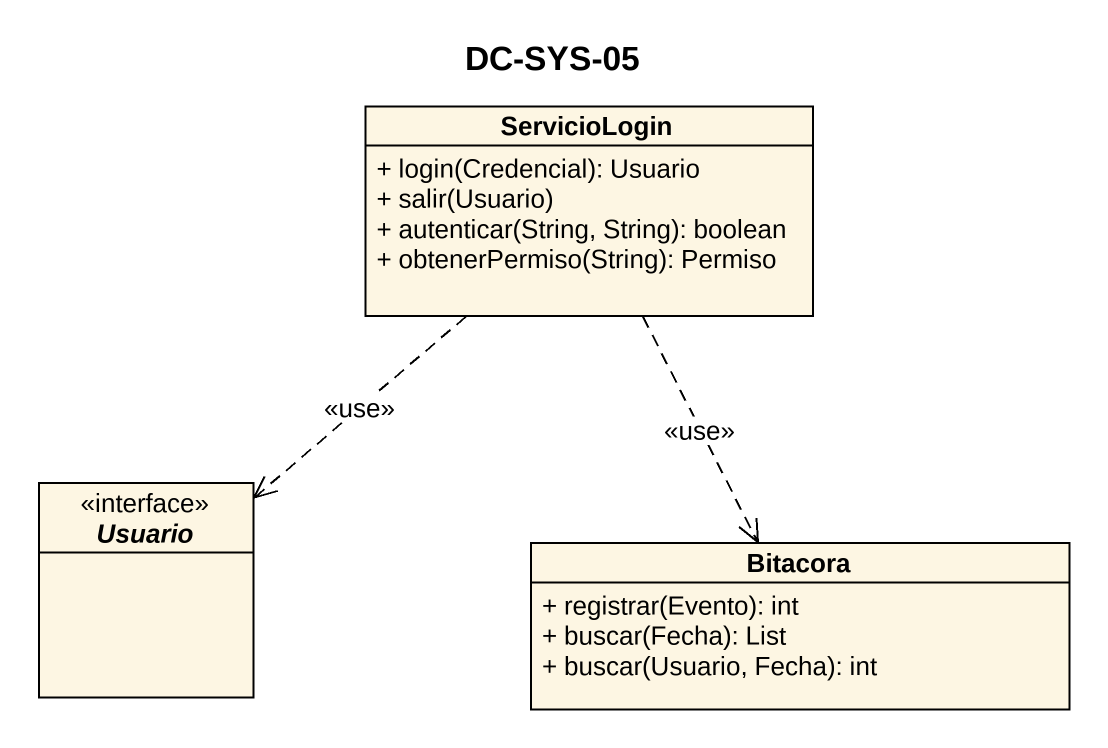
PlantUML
@startuml
title DC-SYS-05
hide circle
hide empty members
skinparam classAttributeIconSize 0
class ServicioLogin {
  + login(Credencial): Usuario
  + salir(Usuario)
  + autenticar(String, String): boolean
  + obtenerPermiso(String): Permiso
}
interface Usuario
class Bitacora {
  + registrar(Evento): int
  + buscar(Fecha): List
  + buscar(Usuario, Fecha): int
}
ServicioLogin ..> Usuario : <<use>>
ServicioLogin ..> Bitacora : <<use>>
@enduml
